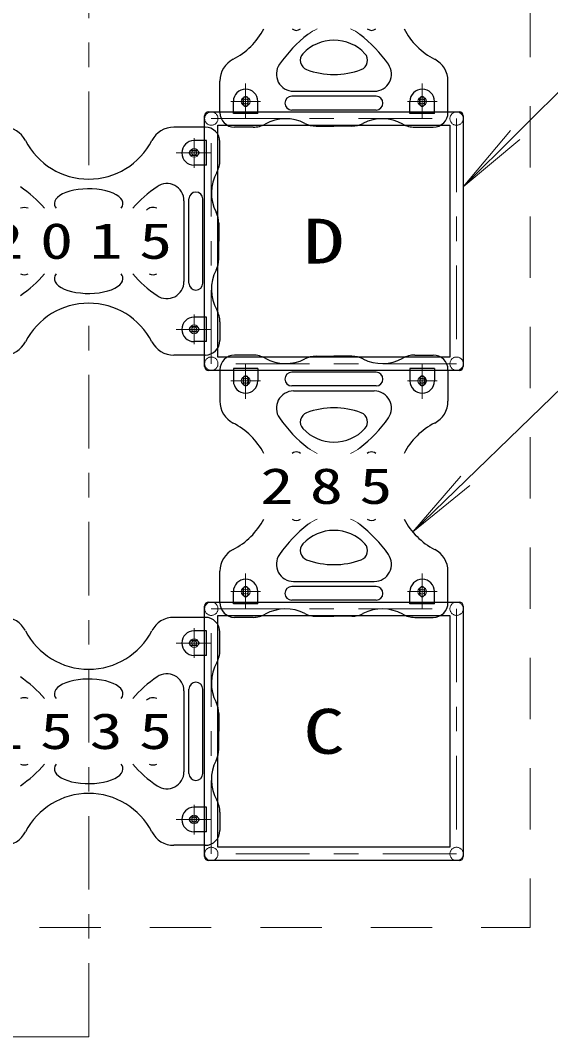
# Model space of a CAD drawing. Units: millimetres on the paper, scale 1:50. Extents: x -365 to 0, y -12 to 257.
# Drawn here: x -270.74 to -249.12, y 171.97 to 213.44 of the extents above; entities that cross this region are included whole.
import ezdxf
from ezdxf.enums import TextEntityAlignment as Align

# ---------------------------------------------------------------- set-up
doc = ezdxf.new("R2010")
doc.units = ezdxf.units.MM
doc.linetypes.add('USER1', pattern=[4.5, 2.5, -2])
doc.linetypes.add('USER2', pattern=[6, 3, -1, 1, -1])
doc.layers.add('LY_3', color=7, linetype='Continuous', lineweight=25)
doc.styles.add('ＭＳ ゴシック', font='')
doc.styles.get('ＭＳ ゴシック').set_extended_font_data('MS Gothic')

msp = doc.modelspace()

# ---------------------------------------------------------------- linework, layer by layer
at = {"layer": 'LY_3', "linetype": 'USER1', "lineweight": 13}
for p in [(-249.952, 232.432), (-305.952, 176.432)]:
    msp.add_line(p, (-249.952, 176.432), dxfattribs=at)
at = {"layer": 'LY_3', "linetype": 'USER2', "lineweight": 13}
for p, q in [((-267.952, 207.531), (-267.952, 220.956)), ((-261.552, 209.432), (-261.552, 210.865)), ((-254.352, 209.432), (-254.352, 210.865)), ((-260.947, 210.132), (-262.158, 210.132)), ((-253.747, 210.132), (-254.958, 210.132)), ((-262.952, 199.432), (-262.952, 209.432)), ((-262.952, 209.432), (-252.952, 209.432)), ((-252.952, 209.432), (-252.952, 199.432)), ((-263.652, 207.426), (-263.652, 208.638)), ((-262.952, 208.032), (-264.386, 208.032)), ((-267.952, 171.974), (-267.952, 201.345)), ((-263.652, 200.226), (-263.652, 201.438)), ((-262.952, 200.832), (-264.386, 200.832)), ((-252.952, 199.432), (-262.952, 199.432)), ((-261.552, 199.432), (-261.552, 197.999)), ((-254.352, 199.432), (-254.352, 197.999)), ((-260.947, 198.732), (-262.158, 198.732)), ((-253.747, 198.732), (-254.958, 198.732)), ((-261.552, 189.432), (-261.552, 190.865)), ((-254.352, 189.432), (-254.352, 190.865)), ((-260.947, 190.132), (-262.158, 190.132)), ((-253.747, 190.132), (-254.958, 190.132)), ((-262.952, 179.432), (-262.952, 189.432)), ((-262.952, 189.432), (-252.952, 189.432)), ((-252.952, 189.432), (-252.952, 179.432)), ((-263.652, 187.426), (-263.652, 188.638)), ((-262.952, 188.032), (-264.386, 188.032)), ((-263.652, 180.226), (-263.652, 181.438)), ((-262.952, 180.832), (-264.386, 180.832)), ((-252.952, 179.432), (-262.952, 179.432))]:
    msp.add_line(p, q, dxfattribs=at)
at = {"layer": 'LY_3', "lineweight": 13}
for p, q in [((-246.11, 213.195), (-252.68, 206.651)), ((-252.68, 206.651), (-250.747, 208.945)), ((-252.68, 206.651), (-250.378, 208.575)), ((-246.024, 201.027), (-254.74, 192.567)), ((-254.74, 192.567), (-252.777, 194.836)), ((-254.74, 192.567), (-252.413, 194.461)), ((-267.952, 171.974), (-277.952, 171.974))]:
    msp.add_line(p, q, dxfattribs=at)
at = {"layer": 'LY_3'}
for p, q in [((-262.602, 209.682), (-262.602, 210.964)), ((-253.302, 209.682), (-253.302, 210.964)), ((-256.232, 210.342), (-259.672, 210.342)), ((-259.599, 210.546), (-256.306, 210.546)), ((-262.052, 209.634), (-262.052, 210.134)), ((-261.652, 210.032), (-261.652, 210.232)), ((-261.452, 210.032), (-261.452, 210.232)), ((-261.052, 209.634), (-261.052, 210.134)), ((-254.852, 209.634), (-254.852, 210.134)), ((-254.452, 210.032), (-254.452, 210.232)), ((-254.252, 210.032), (-254.252, 210.232)), ((-253.852, 209.634), (-253.852, 210.134)), ((-263.224, 199.32), (-263.224, 209.544)), ((-263.064, 209.704), (-252.84, 209.704)), ((-261.052, 209.634), (-262.052, 209.634)), ((-256.232, 209.782), (-259.672, 209.782)), ((-253.852, 209.634), (-254.852, 209.634)), ((-252.68, 209.544), (-252.68, 199.32)), ((-263.202, 209.082), (-264.484, 209.082)), ((-262.68, 209.16), (-253.224, 209.16)), ((-262.68, 199.704), (-262.68, 209.16)), ((-261.245, 209.082), (-262.002, 209.082)), ((-258.681, 209.127), (-257.952, 209.127)), ((-257.224, 209.127), (-257.952, 209.127)), ((-254.66, 209.082), (-253.902, 209.082)), ((-253.224, 209.16), (-253.224, 199.704)), ((-263.154, 208.532), (-263.654, 208.532)), ((-263.154, 207.532), (-263.154, 208.532)), ((-262.602, 207.725), (-262.602, 208.482)), ((-263.552, 208.132), (-263.752, 208.132)), ((-263.552, 207.932), (-263.752, 207.932)), ((-263.154, 207.532), (-263.654, 207.532)), ((-263.862, 202.712), (-263.862, 206.152)), ((-263.302, 202.712), (-263.302, 206.152)), ((-264.066, 206.079), (-264.066, 202.785)), ((-262.647, 205.16), (-262.647, 204.432)), ((-262.647, 203.704), (-262.647, 204.432)), ((-263.154, 201.332), (-263.654, 201.332)), ((-263.154, 200.332), (-263.154, 201.332)), ((-262.602, 201.139), (-262.602, 200.382)), ((-263.552, 200.932), (-263.752, 200.932)), ((-263.552, 200.732), (-263.752, 200.732)), ((-263.154, 200.332), (-263.654, 200.332)), ((-263.202, 199.782), (-264.484, 199.782)), ((-253.224, 199.704), (-262.68, 199.704)), ((-261.245, 199.782), (-262.002, 199.782)), ((-258.681, 199.737), (-257.952, 199.737)), ((-257.224, 199.737), (-257.952, 199.737)), ((-254.66, 199.782), (-253.902, 199.782)), ((-252.84, 199.16), (-263.064, 199.16)), ((-262.602, 199.182), (-262.602, 197.9)), ((-261.052, 199.23), (-262.052, 199.23)), ((-262.052, 199.23), (-262.052, 198.73)), ((-261.052, 199.23), (-261.052, 198.73)), ((-256.232, 199.082), (-259.672, 199.082)), ((-253.852, 199.23), (-254.852, 199.23)), ((-254.852, 199.23), (-254.852, 198.73)), ((-253.852, 199.23), (-253.852, 198.73)), ((-253.302, 199.182), (-253.302, 197.9)), ((-261.652, 198.832), (-261.652, 198.632)), ((-261.452, 198.832), (-261.452, 198.632)), ((-254.452, 198.832), (-254.452, 198.632)), ((-254.252, 198.832), (-254.252, 198.632)), ((-256.232, 198.522), (-259.672, 198.522)), ((-259.599, 198.319), (-256.306, 198.319)), ((-262.602, 189.682), (-262.602, 190.964)), ((-253.302, 189.682), (-253.302, 190.964)), ((-256.232, 190.342), (-259.672, 190.342)), ((-259.599, 190.546), (-256.306, 190.546)), ((-262.052, 189.634), (-262.052, 190.134)), ((-261.652, 190.032), (-261.652, 190.232)), ((-261.452, 190.032), (-261.452, 190.232)), ((-261.052, 189.634), (-261.052, 190.134)), ((-254.852, 189.634), (-254.852, 190.134)), ((-254.452, 190.032), (-254.452, 190.232)), ((-254.252, 190.032), (-254.252, 190.232)), ((-253.852, 189.634), (-253.852, 190.134)), ((-263.224, 179.32), (-263.224, 189.544)), ((-263.064, 189.704), (-252.84, 189.704)), ((-261.052, 189.634), (-262.052, 189.634)), ((-256.232, 189.782), (-259.672, 189.782)), ((-253.852, 189.634), (-254.852, 189.634)), ((-252.68, 189.544), (-252.68, 179.32)), ((-262.68, 189.16), (-253.224, 189.16)), ((-262.68, 179.704), (-262.68, 189.16)), ((-258.681, 189.127), (-257.952, 189.127)), ((-257.224, 189.127), (-257.952, 189.127)), ((-253.224, 189.16), (-253.224, 179.704)), ((-263.202, 189.082), (-264.484, 189.082)), ((-261.245, 189.082), (-262.002, 189.082)), ((-254.66, 189.082), (-253.902, 189.082)), ((-263.154, 188.532), (-263.654, 188.532)), ((-263.154, 187.532), (-263.154, 188.532)), ((-262.602, 187.725), (-262.602, 188.482)), ((-263.552, 188.132), (-263.752, 188.132)), ((-263.552, 187.932), (-263.752, 187.932)), ((-263.154, 187.532), (-263.654, 187.532)), ((-264.066, 186.079), (-264.066, 182.785)), ((-263.862, 182.712), (-263.862, 186.152)), ((-263.302, 182.712), (-263.302, 186.152)), ((-262.647, 185.16), (-262.647, 184.432)), ((-262.647, 183.704), (-262.647, 184.432)), ((-263.154, 181.332), (-263.654, 181.332)), ((-263.154, 180.332), (-263.154, 181.332)), ((-263.552, 180.932), (-263.752, 180.932)), ((-262.602, 181.139), (-262.602, 180.382)), ((-263.552, 180.732), (-263.752, 180.732)), ((-263.154, 180.332), (-263.654, 180.332)), ((-263.202, 179.782), (-264.484, 179.782)), ((-253.224, 179.704), (-262.68, 179.704)), ((-252.84, 179.16), (-263.064, 179.16))]:
    msp.add_line(p, q, dxfattribs=at)
for points in [[(-259.66, 213.092), (-259.574, 213.047), (-259.486, 213.032), (-259.398, 213.047), (-259.312, 213.092)], [(-256.593, 213.092), (-256.507, 213.047), (-256.419, 213.032), (-256.331, 213.047), (-256.245, 213.092)], [(-266.627, 205.772), (-266.578, 205.852), (-266.554, 205.934), (-266.558, 206.017), (-266.587, 206.099), (-266.643, 206.178), (-266.724, 206.253), (-266.828, 206.323), (-266.954, 206.386), (-267.098, 206.441), (-267.259, 206.487), (-267.433, 206.523), (-267.617, 206.548), (-267.807, 206.562), (-268, 206.565), (-268.192, 206.557), (-268.38, 206.537), (-268.559, 206.506), (-268.727, 206.465), (-268.88, 206.415), (-269.016, 206.356), (-269.131, 206.289), (-269.224, 206.217), (-269.292, 206.139), (-269.335, 206.059), (-269.352, 205.976), (-269.342, 205.894), (-269.317, 205.832), (-269.278, 205.772)], [(-269.278, 203.092), (-269.327, 203.012), (-269.35, 202.93), (-269.347, 202.847), (-269.317, 202.765), (-269.262, 202.686), (-269.181, 202.611), (-269.077, 202.541), (-268.951, 202.478), (-268.807, 202.423), (-268.646, 202.377), (-268.472, 202.341), (-268.288, 202.316), (-268.098, 202.302), (-267.905, 202.299), (-267.713, 202.307), (-267.525, 202.327), (-267.346, 202.358), (-267.178, 202.399), (-267.025, 202.449), (-266.889, 202.508), (-266.774, 202.575), (-266.681, 202.647), (-266.613, 202.725), (-266.569, 202.805), (-266.553, 202.888), (-266.562, 202.97), (-266.587, 203.032), (-266.627, 203.092)], [(-259.312, 195.772), (-259.369, 195.805), (-259.427, 195.825), (-259.486, 195.832), (-259.545, 195.825), (-259.603, 195.805), (-259.66, 195.772)], [(-256.245, 195.772), (-256.302, 195.805), (-256.361, 195.825), (-256.419, 195.832), (-256.478, 195.825), (-256.536, 195.805), (-256.593, 195.772)], [(-259.66, 193.092), (-259.574, 193.047), (-259.486, 193.032), (-259.398, 193.047), (-259.312, 193.092)], [(-256.593, 193.092), (-256.507, 193.047), (-256.419, 193.032), (-256.331, 193.047), (-256.245, 193.092)], [(-266.627, 185.772), (-266.578, 185.852), (-266.554, 185.934), (-266.558, 186.017), (-266.587, 186.099), (-266.643, 186.178), (-266.724, 186.253), (-266.828, 186.323), (-266.954, 186.386), (-267.098, 186.441), (-267.259, 186.487), (-267.433, 186.523), (-267.617, 186.548), (-267.807, 186.562), (-268, 186.565), (-268.192, 186.557), (-268.38, 186.537), (-268.559, 186.506), (-268.727, 186.465), (-268.88, 186.415), (-269.016, 186.356), (-269.131, 186.289), (-269.224, 186.217), (-269.292, 186.139), (-269.335, 186.059), (-269.352, 185.976), (-269.342, 185.894), (-269.317, 185.832), (-269.278, 185.772)], [(-269.278, 183.092), (-269.327, 183.012), (-269.35, 182.93), (-269.347, 182.847), (-269.317, 182.765), (-269.262, 182.686), (-269.181, 182.611), (-269.077, 182.541), (-268.951, 182.478), (-268.807, 182.423), (-268.646, 182.377), (-268.472, 182.341), (-268.288, 182.316), (-268.098, 182.302), (-267.905, 182.299), (-267.713, 182.307), (-267.525, 182.327), (-267.346, 182.358), (-267.178, 182.399), (-267.025, 182.449), (-266.889, 182.508), (-266.774, 182.575), (-266.681, 182.647), (-266.613, 182.725), (-266.569, 182.805), (-266.553, 182.888), (-266.562, 182.97), (-266.587, 183.032), (-266.627, 183.092)]]:
    msp.add_lwpolyline(points, dxfattribs=at)
at = {"layer": 'LY_3', "lineweight": 13}
for centre, radius in [((-261.552, 210.132), 0.18), ((-254.352, 210.132), 0.18), ((-261.552, 210.132), 0.1), ((-254.352, 210.132), 0.1), ((-263.652, 208.032), 0.18), ((-263.652, 208.032), 0.1), ((-263.652, 200.832), 0.18), ((-263.652, 200.832), 0.1), ((-261.552, 198.732), 0.18), ((-261.552, 198.732), 0.1), ((-254.352, 198.732), 0.18), ((-254.352, 198.732), 0.1), ((-261.552, 190.132), 0.18), ((-261.552, 190.132), 0.1), ((-254.352, 190.132), 0.18), ((-254.352, 190.132), 0.1), ((-263.652, 188.032), 0.18), ((-263.652, 188.032), 0.1), ((-263.652, 180.832), 0.18), ((-263.652, 180.832), 0.1)]:
    msp.add_circle(centre, radius, dxfattribs=at)
at = {"layer": 'LY_3', "linetype": 'USER1', "lineweight": 13}
for centre in [(-262.952, 209.432), (-252.952, 209.432), (-262.952, 199.432), (-252.952, 199.432), (-262.952, 189.432), (-252.952, 189.432), (-262.952, 179.432), (-252.952, 179.432)]:
    msp.add_circle(centre, 0.272, dxfattribs=at)
at = {"layer": 'LY_3'}
for centre, radius, start, end in [((-263.386, 214.432), 2.9, 297.2117, 332.4793), ((-255.578, 208.446), 5.6, 127.8346, 145.1553), ((-260.327, 208.446), 5.6, 34.8447, 52.1654), ((-252.519, 214.432), 2.9, 207.5207, 242.7883), ((-257.952, 210.904), 1.728, 42.9182, 137.0818), ((-258.925, 211.808), 0.4, 137.0818, 249.4705), ((-256.98, 211.808), 0.4, 290.5295, 42.9182), ((-261.602, 210.964), 1, 117.2117, 180), ((-259.599, 211.246), 0.7, 145.1553, 270), ((-256.306, 211.246), 0.7, 270, 34.8447), ((-254.302, 210.964), 1, 0, 62.7883), ((-257.952, 214.406), 3.174, 249.4705, 290.5295), ((-261.552, 210.134), 0.5, 0, 180), ((-261.552, 210.232), 0.1, 0, 180), ((-259.672, 210.062), 0.28, 90, 270), ((-256.232, 210.062), 0.28, 270, 90), ((-254.352, 210.134), 0.5, 0, 180), ((-254.352, 210.232), 0.1, 0, 180), ((-261.552, 210.032), 0.1, 180, 0), ((-254.352, 210.032), 0.1, 180, 0), ((-263.064, 209.544), 0.16, 90, 180), ((-262.002, 209.682), 0.6, 180, 270), ((-259.921, 207.713), 1.714, 62.8071, 119.1962), ((-255.984, 207.713), 1.714, 60.8038, 117.1929), ((-253.902, 209.682), 0.6, 270, 0), ((-252.84, 209.544), 0.16, 0, 90), ((-271.421, 208.082), 1, 27.2117, 90), ((-264.484, 208.082), 1, 90, 152.7883), ((-263.202, 208.482), 0.6, 0, 90), ((-261.245, 210.082), 1, 270, 299.1962), ((-258.681, 210.127), 1, 242.8071, 270), ((-257.224, 210.127), 1, 270, 297.1929), ((-254.66, 210.082), 1, 240.8038, 270), ((-267.952, 209.865), 2.9, 207.2117, 332.7883), ((-263.654, 208.032), 0.5, 90, 270), ((-263.752, 208.032), 0.1, 90, 270), ((-263.552, 208.032), 0.1, 270, 90), ((-263.602, 207.725), 1, 330.8038, 0), ((-261.233, 206.401), 1.714, 150.8038, 207.1929), ((-273.938, 202.057), 5.6, 41.556, 55.1553), ((-261.966, 202.057), 5.6, 124.8447, 138.444), ((-264.766, 206.079), 0.7, 0, 124.8447), ((-263.582, 206.152), 0.28, 0, 180), ((-270.576, 205.405), 0.4, 66.6239, 113.3761), ((-265.329, 205.405), 0.4, 66.6239, 132.9182), ((-263.647, 205.16), 1, 0, 27.1929), ((-263.647, 203.704), 1, 332.8071, 0), ((-261.233, 202.463), 1.714, 152.8071, 209.1962), ((-273.938, 206.807), 5.6, 304.8447, 318.444), ((-270.576, 203.459), 0.4, 246.6239, 293.3761), ((-261.966, 206.807), 5.6, 221.556, 235.1553), ((-265.329, 203.459), 0.4, 246.6239, 293.3761), ((-264.766, 202.785), 0.7, 235.1553, 0), ((-263.582, 202.712), 0.28, 180, 0), ((-267.952, 198.999), 2.9, 27.2117, 152.7883), ((-263.602, 201.139), 1, 0, 29.1962), ((-263.654, 200.832), 0.5, 90, 270), ((-263.752, 200.832), 0.1, 90, 270), ((-263.552, 200.832), 0.1, 270, 90), ((-271.421, 200.782), 1, 270, 332.7883), ((-264.484, 200.782), 1, 207.2117, 270), ((-263.202, 200.382), 0.6, 270, 0), ((-262.002, 199.182), 0.6, 90, 180), ((-261.245, 198.782), 1, 60.8038, 90), ((-259.921, 201.151), 1.714, 240.8038, 297.1929), ((-258.681, 198.737), 1, 90, 117.1929), ((-257.224, 198.737), 1, 62.8071, 90), ((-255.984, 201.151), 1.714, 242.8071, 299.1962), ((-254.66, 198.782), 1, 90, 119.1962), ((-253.902, 199.182), 0.6, 0, 90), ((-263.064, 199.32), 0.16, 180, 270), ((-259.672, 198.802), 0.28, 90, 270), ((-256.232, 198.802), 0.28, 270, 90), ((-252.84, 199.32), 0.16, 270, 0), ((-261.552, 198.73), 0.5, 180, 0), ((-261.552, 198.832), 0.1, 0, 180), ((-261.552, 198.632), 0.1, 180, 0), ((-254.352, 198.73), 0.5, 180, 0), ((-254.352, 198.832), 0.1, 0, 180), ((-254.352, 198.632), 0.1, 180, 0), ((-259.599, 197.619), 0.7, 90, 214.8447), ((-256.306, 197.619), 0.7, 325.1553, 90), ((-261.602, 197.9), 1, 180, 242.7883), ((-254.302, 197.9), 1, 297.2117, 0), ((-258.925, 197.056), 0.4, 110.5295, 222.9182), ((-257.952, 194.458), 3.174, 69.4705, 110.5295), ((-256.98, 197.056), 0.4, 317.0818, 69.4705), ((-263.386, 194.432), 2.9, 27.5207, 62.7883), ((-255.578, 200.418), 5.6, 214.8447, 232.1654), ((-260.327, 200.418), 5.6, 307.8346, 325.1553), ((-252.519, 194.432), 2.9, 117.2117, 152.4793), ((-257.952, 197.96), 1.728, 222.9182, 317.0818), ((-263.386, 194.432), 2.9, 297.2117, 332.4793), ((-255.578, 188.446), 5.6, 127.8346, 145.1553), ((-260.327, 188.446), 5.6, 34.8447, 52.1654), ((-252.519, 194.432), 2.9, 207.5207, 242.7883), ((-257.952, 190.904), 1.728, 42.9182, 137.0818), ((-258.925, 191.808), 0.4, 137.0818, 249.4705), ((-256.98, 191.808), 0.4, 290.5295, 42.9182), ((-261.602, 190.964), 1, 117.2117, 180), ((-259.599, 191.246), 0.7, 145.1553, 270), ((-256.306, 191.246), 0.7, 270, 34.8447), ((-254.302, 190.964), 1, 0, 62.7883), ((-257.952, 194.406), 3.174, 249.4705, 290.5295), ((-261.552, 190.134), 0.5, 0, 180), ((-259.672, 190.062), 0.28, 90, 270), ((-256.232, 190.062), 0.28, 270, 90), ((-254.352, 190.134), 0.5, 0, 180), ((-261.552, 190.232), 0.1, 0, 180), ((-261.552, 190.032), 0.1, 180, 0), ((-254.352, 190.232), 0.1, 0, 180), ((-254.352, 190.032), 0.1, 180, 0), ((-263.064, 189.544), 0.16, 90, 180), ((-262.002, 189.682), 0.6, 180, 270), ((-253.902, 189.682), 0.6, 270, 0), ((-252.84, 189.544), 0.16, 0, 90), ((-261.245, 190.082), 1, 270, 299.1962), ((-259.921, 187.713), 1.714, 62.8071, 119.1962), ((-258.681, 190.127), 1, 242.8071, 270), ((-257.224, 190.127), 1, 270, 297.1929), ((-255.984, 187.713), 1.714, 60.8038, 117.1929), ((-254.66, 190.082), 1, 240.8038, 270), ((-271.421, 188.082), 1, 27.2117, 90), ((-264.484, 188.082), 1, 90, 152.7883), ((-263.202, 188.482), 0.6, 0, 90), ((-267.952, 189.865), 2.9, 207.2117, 332.7883), ((-263.654, 188.032), 0.5, 90, 270), ((-263.752, 188.032), 0.1, 90, 270), ((-263.552, 188.032), 0.1, 270, 90), ((-263.602, 187.725), 1, 330.8038, 0), ((-261.233, 186.401), 1.714, 150.8038, 207.1929), ((-273.938, 182.057), 5.6, 41.556, 55.1553), ((-261.966, 182.057), 5.6, 124.8447, 138.444), ((-264.766, 186.079), 0.7, 0, 124.8447), ((-263.582, 186.152), 0.28, 0, 180), ((-270.576, 185.405), 0.4, 66.6239, 113.3761), ((-265.329, 185.405), 0.4, 66.6239, 132.9182), ((-263.647, 185.16), 1, 0, 27.1929), ((-263.647, 183.704), 1, 332.8071, 0), ((-273.938, 186.807), 5.6, 304.8447, 318.444), ((-270.576, 183.459), 0.4, 246.6239, 293.3761), ((-261.966, 186.807), 5.6, 221.556, 235.1553), ((-265.329, 183.459), 0.4, 246.6239, 293.3761), ((-261.233, 182.463), 1.714, 152.8071, 209.1962), ((-264.766, 182.785), 0.7, 235.1553, 0), ((-263.582, 182.712), 0.28, 180, 0), ((-267.952, 178.999), 2.9, 27.2117, 152.7883), ((-263.602, 181.139), 1, 0, 29.1962), ((-263.654, 180.832), 0.5, 90, 270), ((-263.752, 180.832), 0.1, 90, 270), ((-263.552, 180.832), 0.1, 270, 90), ((-263.202, 180.382), 0.6, 270, 0), ((-271.421, 180.782), 1, 270, 332.7883), ((-264.484, 180.782), 1, 207.2117, 270), ((-263.064, 179.32), 0.16, 180, 270), ((-252.84, 179.32), 0.16, 270, 0)]:
    msp.add_arc(centre, radius, start, end, dxfattribs=at)
at = {"layer": 'LY_3', "lineweight": 13}
for centre, start, end in [((-257.952, 211.504), 113.2195, 127.8346), ((-257.952, 211.504), 52.1654, 66.7805), ((-257.952, 197.36), 232.1654, 246.7805), ((-257.952, 197.36), 293.2196, 307.8346), ((-257.952, 191.504), 113.2195, 127.8346), ((-257.952, 191.504), 52.1654, 66.7805)]:
    msp.add_arc(centre, 1.728, start, end, dxfattribs=at)

# ---------------------------------------------------------------- texts
at = {"layer": 'LY_3', "style": 'ＭＳ ゴシック', "width": 1.35}
for s, p in [('D', (-259.202, 204.432)), ('C', (-259.202, 184.432))]:
    msp.add_text(s, height=1.833, dxfattribs=at).set_placement(p, align=Align.MIDDLE_LEFT)
at = {"layer": 'LY_3', "char_height": 1.466, "attachment_point": 4, "style": 'ＭＳ ゴシック'}
for s, insert in [('\\T1.5;\\W1.35;2015', (-271.952, 204.432)), ('\\T1.5;\\W1.35;285', (-260.952, 194.432)), ('\\T1.5;\\W1.35;1535', (-271.952, 184.432))]:
    msp.add_mtext(s, dxfattribs=dict(at, insert=insert))

doc.saveas('drawing.dxf')
